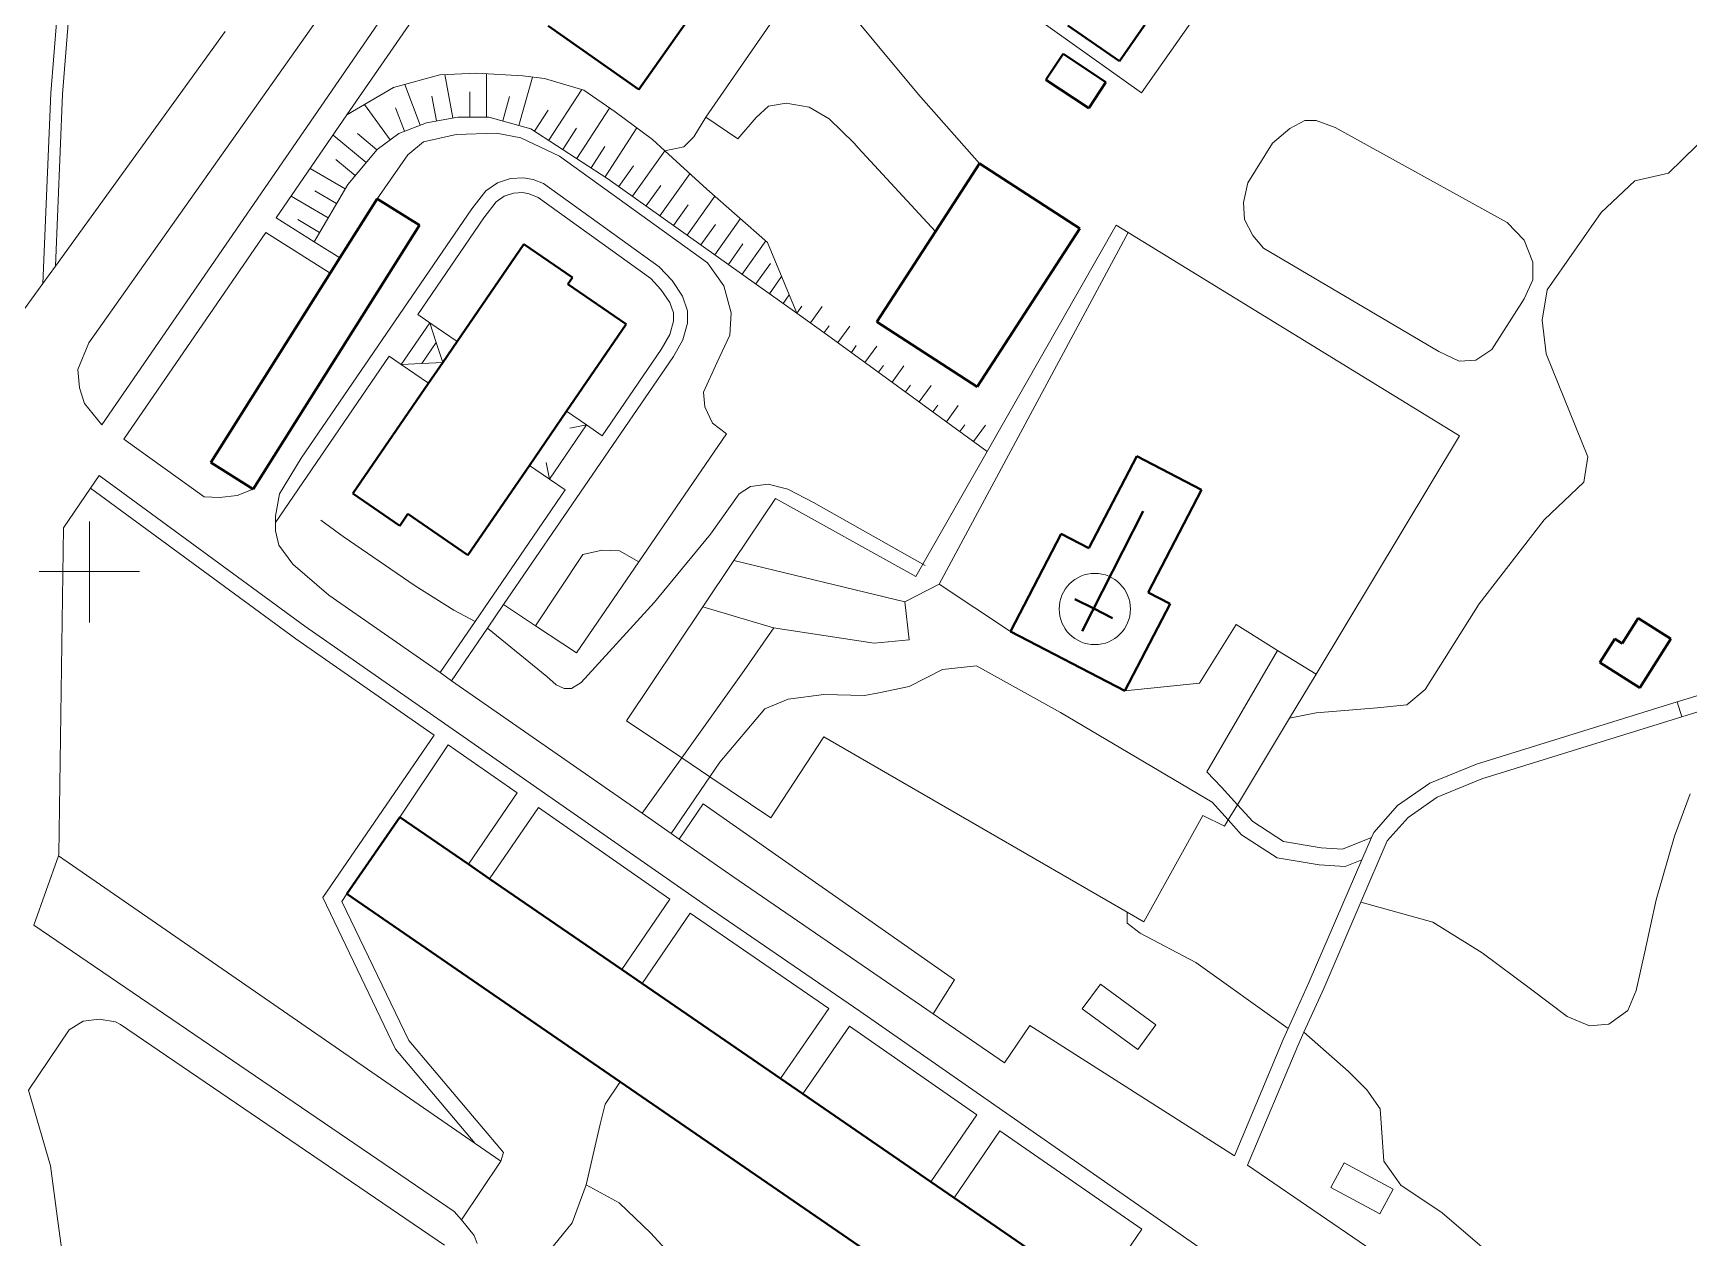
# Model space of a CAD drawing. Extents: x 1000 to 4000, y -5000 to -1000.
# Drawn here: x 1193.3 to 1390.4, y -3279.3 to -3135.9 of the extents above; entities that cross this region are included whole.
import ezdxf

# ---------------------------------------------------------------- set-up
doc = ezdxf.new("R2010")
doc.units = 0
doc.header["$MEASUREMENT"] = 0
for name, color, linetype in [('1', 7, 'CONTINUOUS'), ('11', 7, 'CONTINUOUS'), ('24', 7, 'CONTINUOUS'), ('37', 7, 'CONTINUOUS'), ('40', 7, 'CONTINUOUS'), ('6', 7, 'CONTINUOUS'), ('7', 7, 'CONTINUOUS')]:
    doc.layers.add(name, color=color, linetype=linetype)

msp = doc.modelspace()

# ---------------------------------------------------------------- linework, layer by layer
at = {"layer": '1', "color": 253, "linetype": 'Continuous', "lineweight": 0}
for p, q in [((1200, -3206.06), (1200, -3194.02)), ((1205.96, -3200), (1194.04, -3200))]:
    msp.add_line(p, q, dxfattribs=at)
at = {"layer": '11', "color": 253, "linetype": 'Continuous', "lineweight": 0}
for p, q in [((1340.84, -3149.01), (1342.91, -3147.25)), ((1342.91, -3147.25), (1344.67, -3146.32)), ((1344.67, -3146.32), (1346.02, -3146.32)), ((1346.02, -3146.32), (1348.3, -3147.14)), ((1348.3, -3147.14), (1368.75, -3158.43)), ((1337.89, -3153.72), (1340.84, -3149.01)), ((1337.37, -3156.05), (1337.89, -3153.72)), ((1337.48, -3158.07), (1337.37, -3156.05)), ((1306.86, -3185.7), (1322.21, -3158.75)), ((1322.21, -3158.75), (1323.65, -3159.63)), ((1338.51, -3159.99), (1337.48, -3158.07)), ((1368.75, -3158.43), (1370.77, -3160.56)), ((1301.17, -3201.49), (1323.65, -3159.63)), ((1323.65, -3159.63), (1363.1, -3183.82)), ((1339.76, -3161.49), (1338.51, -3159.99)), ((1370.77, -3160.56), (1371.81, -3163.15)), ((1360.62, -3173.81), (1339.76, -3161.49)), ((1371.81, -3163.15), (1371.81, -3165.27)), ((1371.81, -3165.27), (1370.77, -3167.55)), ((1370.77, -3167.55), (1366.94, -3173.55)), ((1363.06, -3174.95), (1360.62, -3173.81)), ((1365.03, -3174.85), (1363.06, -3174.95)), ((1366.94, -3173.55), (1365.03, -3174.85)), ((1363.1, -3183.82), (1346.01, -3212.22)), ((1299.22, -3199.13), (1306.86, -3185.7)), ((1276.71, -3198.69), (1281.67, -3191.29)), ((1281.67, -3191.29), (1298.39, -3200.58)), ((1273.01, -3204.21), (1276.71, -3198.69)), ((1298.39, -3200.58), (1299.22, -3199.13)), ((1309.63, -3207.11), (1301.17, -3201.49)), ((1263.94, -3217.74), (1273.01, -3204.21)), ((1332.15, -3213.27), (1336.51, -3206.29)), ((1336.51, -3206.29), (1341.44, -3209.37)), ((1341.44, -3209.37), (1346.01, -3212.22)), ((1346.01, -3212.22), (1342.86, -3217.45)), ((1323.27, -3214.2), (1332.15, -3213.27)), ((1270.51, -3222.16), (1263.94, -3217.74)), ((1342.86, -3217.45), (1336.66, -3227.74)), ((1287.44, -3219.67), (1281.13, -3229.3)), ((1323.55, -3240.54), (1287.44, -3219.67)), ((1273.86, -3224.41), (1270.51, -3222.16)), ((1281.13, -3229.3), (1273.86, -3224.41)), ((1336.66, -3227.74), (1335.57, -3229.56)), ((1332.55, -3229.03), (1325.51, -3241.67)), ((1335.12, -3230.31), (1332.55, -3229.03)), ((1335.57, -3229.56), (1335.12, -3230.31)), ((1196.33, -3233.83), (1245.94, -3268.08)), ((1325.51, -3241.67), (1323.55, -3240.54)), ((1245.94, -3268.08), (1248.97, -3270.16)), ((1248.97, -3270.16), (1244.28, -3277.16))]:
    msp.add_line(p, q, dxfattribs=at)
msp.add_point((1323.65, -3159.63), dxfattribs=at)
at = {"layer": '24', "color": 253, "linetype": 'Continuous', "lineweight": 0}
for p, q in [((1235.9, -3121.89), (1199.92, -3172.77)), ((1288.69, -3123.81), (1273.37, -3145.89)), ((1240.82, -3125.34), (1201.47, -3182.52)), ((1243.4, -3127.13), (1230.66, -3145.64)), ((1325.23, -3143.02), (1310.81, -3132.72)), ((1332.87, -3132.2), (1325.23, -3143.02)), ((1196.14, -3134.18), (1195.41, -3143.05)), ((1216.16, -3135.73), (1195.95, -3163.65)), ((1197.53, -3134.24), (1196.8, -3143.17)), ((1291.23, -3134.26), (1293.36, -3136.82)), ((1293.36, -3136.82), (1298.7, -3143.23)), ((1195.41, -3143.05), (1194.47, -3165.7)), ((1196.8, -3143.17), (1195.95, -3163.65)), ((1298.7, -3143.23), (1305.97, -3151.42)), ((1230.66, -3145.64), (1222.23, -3157.89)), ((1280.84, -3144.61), (1279.38, -3145.94)), ((1282.94, -3144.26), (1280.84, -3144.61)), ((1285.69, -3144.73), (1282.94, -3144.26)), ((1288.05, -3146.11), (1285.69, -3144.73)), ((1277.19, -3148.47), (1273.37, -3145.89)), ((1279.38, -3145.94), (1277.19, -3148.47)), ((1291.05, -3149.02), (1288.05, -3146.11)), ((1237.89, -3150.38), (1239.76, -3148.85)), ((1239.76, -3148.85), (1243.67, -3147.99)), ((1243.67, -3147.99), (1248.45, -3147.83)), ((1248.45, -3147.83), (1251.35, -3148.38)), ((1251.35, -3148.38), (1255.97, -3150.57)), ((1291.05, -3149.02), (1291.5, -3149.55)), ((1291.5, -3149.55), (1300.72, -3159.52)), ((1234.26, -3155.61), (1237.89, -3150.38)), ((1255.97, -3150.57), (1273.59, -3163.26)), ((1248.57, -3153.71), (1250.13, -3153.2)), ((1250.13, -3153.2), (1251.67, -3153.11)), ((1251.67, -3153.11), (1252.83, -3153.33)), ((1252.83, -3153.33), (1254.06, -3153.8)), ((1245.54, -3156.81), (1247.19, -3154.69)), ((1247.19, -3154.69), (1248.57, -3153.71)), ((1248.43, -3155.98), (1249.38, -3155.31)), ((1249.38, -3155.31), (1250.47, -3154.95)), ((1250.47, -3154.95), (1251.55, -3154.89)), ((1251.55, -3154.89), (1252.34, -3155.04)), ((1252.34, -3155.04), (1253.42, -3155.46)), ((1253.42, -3155.46), (1266.83, -3165.11)), ((1254.06, -3153.8), (1267.83, -3163.72)), ((1225.21, -3186.51), (1245.54, -3156.81)), ((1246.94, -3157.9), (1248.43, -3155.98)), ((1222.23, -3157.89), (1226.75, -3160.74)), ((1239.08, -3169.39), (1246.94, -3157.9)), ((1221.02, -3159.64), (1204.1, -3184.22)), ((1221.02, -3159.64), (1228.68, -3164.47)), ((1226.75, -3160.74), (1229.81, -3162.67)), ((1273.59, -3163.26), (1275.54, -3166)), ((1195.95, -3163.65), (1194.47, -3165.7)), ((1268.04, -3166.41), (1266.83, -3165.11)), ((1269.36, -3165.36), (1267.83, -3163.72)), ((1194.47, -3165.7), (1191.24, -3170.15)), ((1269.1, -3167.97), (1268.04, -3166.41)), ((1270.62, -3167.21), (1269.36, -3165.36)), ((1271.21, -3168.94), (1270.62, -3167.21)), ((1275.54, -3166), (1276.39, -3169.19)), ((1269.53, -3169.21), (1269.1, -3167.97)), ((1269.51, -3170.19), (1269.53, -3169.21)), ((1271.19, -3170.42), (1271.21, -3168.94)), ((1276.39, -3169.19), (1276.23, -3171.85)), ((1239.08, -3169.39), (1240.51, -3170.37)), ((1269.08, -3171.79), (1269.51, -3170.19)), ((1270.64, -3172.43), (1271.19, -3170.42)), ((1199.92, -3172.77), (1198.63, -3175.94)), ((1268.08, -3173.56), (1269.08, -3171.79)), ((1269.54, -3174.4), (1270.64, -3172.43)), ((1276.23, -3171.85), (1274.74, -3175.06)), ((1222.15, -3194.14), (1235.68, -3174.36)), ((1235.68, -3174.36), (1237.11, -3175.34)), ((1269.54, -3174.4), (1249.31, -3203.93)), ((1268.08, -3173.56), (1261.05, -3183.83)), ((1274.74, -3175.06), (1273.1, -3178.66)), ((1198.63, -3175.94), (1198.83, -3178.11)), ((1198.83, -3178.11), (1199.43, -3180)), ((1273.1, -3178.66), (1273.25, -3180.39)), ((1199.43, -3180), (1201.47, -3182.52)), ((1273.25, -3180.39), (1274.19, -3182.35)), ((1261.05, -3183.83), (1259.16, -3182.54)), ((1274.19, -3182.35), (1275.84, -3183.6)), ((1204.1, -3184.22), (1213.68, -3191.09)), ((1275.84, -3183.6), (1265.4, -3198.84)), ((1225.21, -3186.51), (1222.64, -3190.75)), ((1201.17, -3188.55), (1200.14, -3190.06)), ((1201.17, -3188.55), (1225.65, -3206.5)), ((1256.63, -3190.27), (1254.75, -3188.98)), ((1200.14, -3190.06), (1196.92, -3194.8)), ((1200.14, -3190.06), (1224.59, -3207.99)), ((1215.47, -3191.19), (1217.61, -3190.95)), ((1217.61, -3190.95), (1219.48, -3190.17)), ((1222.64, -3190.75), (1222.15, -3193.39)), ((1256.63, -3190.27), (1245.91, -3205.93)), ((1213.68, -3191.09), (1215.47, -3191.19)), ((1196.92, -3194.8), (1196.38, -3233.67)), ((1222.15, -3193.39), (1222.15, -3194.14)), ((1222.15, -3194.14), (1222.15, -3195.13)), ((1222.15, -3195.13), (1222.56, -3196.86)), ((1222.56, -3196.86), (1224.21, -3199.1)), ((1258.74, -3197.98), (1253.12, -3206.46)), ((1265.4, -3198.84), (1257.97, -3209.68)), ((1258.74, -3197.98), (1261.04, -3197.44)), ((1261.04, -3197.44), (1263.1, -3197.53)), ((1263.1, -3197.53), (1265.4, -3198.84)), ((1276.71, -3198.69), (1297.05, -3203.61)), ((1224.21, -3199.1), (1228.52, -3202.82)), ((1297.05, -3203.61), (1301.17, -3201.49)), ((1228.52, -3202.82), (1241.74, -3212.02)), ((1249.31, -3203.93), (1247.4, -3206.72)), ((1253.12, -3206.46), (1249.31, -3203.93)), ((1281.42, -3206.7), (1273.01, -3204.21)), ((1297.59, -3208.1), (1297.05, -3203.61)), ((1225.65, -3206.5), (1273.94, -3240.12)), ((1245.91, -3205.93), (1241.74, -3212.02)), ((1247.4, -3206.72), (1243.12, -3212.98)), ((1257.97, -3209.68), (1253.12, -3206.46)), ((1277.96, -3211.78), (1281.46, -3206.71)), ((1281.46, -3206.71), (1281.42, -3206.7)), ((1281.42, -3206.7), (1293.42, -3208.53)), ((1224.59, -3207.99), (1241.06, -3219.45)), ((1293.42, -3208.53), (1297.59, -3208.1)), ((1341.44, -3209.37), (1333.03, -3223.82)), ((1241.74, -3212.02), (1243.12, -3212.98)), ((1270.51, -3222.16), (1277.96, -3211.78)), ((1297.59, -3213.67), (1301.54, -3211.64)), ((1301.54, -3211.64), (1305.6, -3211.21)), ((1305.6, -3211.21), (1315.61, -3216.75)), ((1243.12, -3212.98), (1265.78, -3228.76)), ((1292.25, -3214.73), (1293.99, -3214.41)), ((1293.99, -3214.41), (1297.59, -3213.67)), ((1392.52, -3214.41), (1389.02, -3215.5)), ((1275.05, -3222.66), (1280.39, -3216.35)), ((1280.39, -3216.35), (1283.16, -3215.17)), ((1283.16, -3215.17), (1287.44, -3214.63)), ((1287.44, -3214.63), (1292.25, -3214.73)), ((1389.02, -3215.5), (1365.12, -3222.91)), ((1389.02, -3215.5), (1389.54, -3217.3)), ((1393.14, -3216.19), (1389.54, -3217.3)), ((1315.61, -3216.75), (1333.66, -3227.45)), ((1389.54, -3217.3), (1365.76, -3224.67)), ((1241.06, -3219.45), (1227.79, -3238.78)), ((1242.71, -3220.61), (1236.94, -3229.22)), ((1242.71, -3220.61), (1250.94, -3226.33)), ((1265.78, -3228.76), (1270.51, -3222.16)), ((1269.25, -3231.18), (1273.86, -3224.41)), ((1273.86, -3224.41), (1275.05, -3222.66)), ((1333.03, -3223.82), (1334.77, -3225.65)), ((1365.12, -3222.91), (1359.55, -3225.19)), ((1250.94, -3226.33), (1245.11, -3234.83)), ((1334.77, -3225.65), (1336.66, -3227.74)), ((1359.55, -3225.19), (1355.72, -3227.84)), ((1365.76, -3224.67), (1360.45, -3226.85)), ((1253.46, -3228.09), (1247.63, -3236.57)), ((1253.46, -3228.09), (1269.11, -3238.98)), ((1270.19, -3231.83), (1273.05, -3227.62)), ((1273.05, -3227.62), (1302.98, -3248.57)), ((1333.66, -3227.45), (1335.57, -3229.56)), ((1336.66, -3227.74), (1338.48, -3229.75)), ((1355.72, -3227.84), (1352.89, -3231.04)), ((1360.45, -3226.85), (1356.97, -3229.25)), ((1265.78, -3228.76), (1269.25, -3231.18)), ((1335.57, -3229.56), (1337.15, -3231.31)), ((1338.48, -3229.75), (1342.13, -3232.12)), ((1356.97, -3229.25), (1354.49, -3232.05)), ((1269.25, -3231.18), (1270.19, -3231.83)), ((1270.19, -3231.83), (1276.59, -3236.29)), ((1337.15, -3231.31), (1341.38, -3234.06)), ((1342.13, -3232.12), (1346.61, -3232.86)), ((1349.16, -3233.04), (1352.62, -3231.65)), ((1354.49, -3232.05), (1351.35, -3239.34)), ((1351.48, -3234.3), (1352.62, -3231.65)), ((1352.89, -3231.04), (1352.62, -3231.65)), ((1196.33, -3233.83), (1193.37, -3242.07)), ((1196.38, -3233.67), (1196.33, -3233.83)), ((1341.38, -3234.06), (1346.37, -3234.88)), ((1351.48, -3234.3), (1345.21, -3248.84)), ((1346.61, -3232.86), (1349.16, -3233.04)), ((1349.48, -3235.1), (1351.48, -3234.3)), ((1276.59, -3236.29), (1300.45, -3252.65)), ((1346.37, -3234.88), (1349.48, -3235.1)), ((1227.79, -3238.78), (1236.45, -3256.84)), ((1230.65, -3238.37), (1230.05, -3239.25)), ((1230.05, -3239.25), (1238.02, -3255.82)), ((1269.11, -3238.98), (1263.36, -3247.36)), ((1273.94, -3240.12), (1291.7, -3252.3)), ((1351.35, -3239.34), (1346.93, -3249.6)), ((1193.37, -3242.07), (1243.44, -3276.16)), ((1271.52, -3240.67), (1265.78, -3249.02)), ((1271.52, -3240.67), (1288, -3251.98)), ((1302.98, -3248.57), (1300.45, -3252.65)), ((1318.19, -3252.02), (1320.34, -3249.09)), ((1320.34, -3249.09), (1326.96, -3253.94)), ((1345.21, -3248.84), (1342.71, -3254.38)), ((1346.93, -3249.6), (1344.56, -3254.82)), ((1288, -3251.98), (1282.26, -3260.34)), ((1324.82, -3256.87), (1318.19, -3252.02)), ((1197.61, -3254.55), (1199.26, -3253.49)), ((1199.26, -3253.49), (1201.16, -3253.28)), ((1201.16, -3253.28), (1203.1, -3253.59)), ((1203.1, -3253.59), (1203.72, -3253.91)), ((1203.72, -3253.91), (1242.28, -3280.16)), ((1291.7, -3252.3), (1372.19, -3308.29)), ((1300.45, -3252.65), (1308.93, -3258.46)), ((1326.96, -3253.94), (1324.82, -3256.87)), ((1192.76, -3261.72), (1197.61, -3254.55)), ((1238.02, -3255.82), (1249.28, -3269.14)), ((1290.47, -3254.09), (1284.93, -3262.17)), ((1290.47, -3254.09), (1305.65, -3264.64)), ((1311.96, -3254.04), (1308.93, -3258.46)), ((1311.96, -3254.04), (1336.3, -3269.55)), ((1342.11, -3255.7), (1336.3, -3269.55)), ((1342.71, -3254.38), (1342.11, -3255.7)), ((1344.56, -3254.82), (1343.83, -3256.44)), ((1236.45, -3256.84), (1245.94, -3268.08)), ((1343.83, -3256.44), (1337.87, -3270.65)), ((1305.65, -3264.64), (1300.17, -3272.63)), ((1308.39, -3266.55), (1302.92, -3274.52)), ((1308.39, -3266.55), (1325.26, -3278.28)), ((1249.28, -3269.14), (1248.97, -3270.16)), ((1337.87, -3270.65), (1368.7, -3291.72)), ((1349.37, -3270.36), (1347.79, -3273.31)), ((1355.18, -3273.49), (1349.37, -3270.36)), ((1347.79, -3273.31), (1353.6, -3276.43)), ((1353.6, -3276.43), (1355.18, -3273.49)), ((1243.44, -3276.16), (1244.28, -3277.16)), ((1244.28, -3277.16), (1245.82, -3279)), ((1245.82, -3279), (1246.14, -3279.97)), ((1325.26, -3278.28), (1319.86, -3286.15))]:
    msp.add_line(p, q, dxfattribs=at)
at = {"layer": '37', "color": 253, "linetype": 'Continuous', "lineweight": 0}
for p, q in [((1241.72, -3140.87), (1236.21, -3142.39)), ((1246.09, -3140.68), (1241.72, -3140.87)), ((1242.32, -3140.84), (1243.28, -3145.99)), ((1251.6, -3140.99), (1246.09, -3140.68)), ((1247.27, -3140.75), (1247.27, -3145.89)), ((1252.74, -3141.13), (1251.13, -3146.89)), ((1254.17, -3141.3), (1251.6, -3140.99)), ((1258.86, -3142.69), (1254.17, -3141.3)), ((1236.21, -3142.39), (1230.66, -3145.64)), ((1237.53, -3142.02), (1239.39, -3146.87)), ((1240.77, -3143.41), (1241.32, -3146.36)), ((1245.27, -3142.89), (1245.27, -3145.89)), ((1250.01, -3143.46), (1249.21, -3146.35)), ((1258.6, -3142.61), (1254.67, -3148.66)), ((1262.6, -3145.29), (1258.86, -3142.69)), ((1232.75, -3144.41), (1235.82, -3148.59)), ((1236.45, -3144.78), (1237.52, -3147.59)), ((1254.63, -3145.06), (1252.99, -3147.57)), ((1261.93, -3144.82), (1258.03, -3150.84)), ((1267.03, -3148.58), (1262.6, -3145.29)), ((1240.13, -3146.58), (1236.84, -3147.85)), ((1243.86, -3145.89), (1240.13, -3146.58)), ((1247.54, -3145.89), (1243.86, -3145.89)), ((1252.54, -3147.28), (1247.54, -3145.89)), ((1261.72, -3153.23), (1252.54, -3147.28)), ((1257.98, -3147.23), (1256.35, -3149.75)), ((1265.16, -3147.19), (1261.39, -3153.01)), ((1229, -3148.05), (1232.93, -3151.32)), ((1231.9, -3147.86), (1234.21, -3149.78)), ((1236.84, -3147.85), (1234.24, -3149.75)), ((1261.34, -3149.41), (1259.71, -3151.93)), ((1268.5, -3149.92), (1267.03, -3148.58)), ((1229.34, -3150.94), (1231.65, -3152.86)), ((1234.24, -3149.75), (1230.76, -3153.93)), ((1268.5, -3149.92), (1264.65, -3155.32)), ((1273.49, -3154.47), (1268.5, -3149.92)), ((1226.28, -3152), (1230.45, -3154.45)), ((1284.21, -3169.24), (1261.72, -3153.23)), ((1264.76, -3151.72), (1263.03, -3154.16)), ((1271.47, -3152.64), (1267.91, -3157.64)), ((1224.01, -3155.3), (1228.42, -3157.9)), ((1230.76, -3153.93), (1226.75, -3160.74)), ((1226.85, -3154.66), (1229.43, -3156.18)), ((1268.02, -3154.03), (1266.28, -3156.48)), ((1274.46, -3155.33), (1271.17, -3159.96)), ((1280.71, -3160.81), (1273.49, -3154.47)), ((1271.28, -3156.36), (1269.54, -3158.8)), ((1224.82, -3158.1), (1227.41, -3159.62)), ((1274.54, -3158.67), (1272.8, -3161.12)), ((1277.49, -3157.98), (1274.43, -3162.28)), ((1277.8, -3160.99), (1276.06, -3163.44)), ((1280.51, -3160.64), (1277.69, -3164.6)), ((1284.21, -3169.24), (1280.71, -3160.81)), ((1281.06, -3163.31), (1279.32, -3165.76)), ((1282.4, -3164.88), (1280.95, -3166.92)), ((1283.3, -3167.06), (1282.58, -3168.08)), ((1284.79, -3168.42), (1284.21, -3169.24)), ((1287.88, -3171.85), (1284.21, -3169.24)), ((1287.23, -3168.44), (1285.84, -3170.4)), ((1288.06, -3170.74), (1287.47, -3171.55)), ((1290.5, -3170.79), (1289.08, -3172.73)), ((1306.86, -3185.7), (1287.88, -3171.85)), ((1291.29, -3173.1), (1290.7, -3173.91)), ((1293.73, -3173.15), (1292.32, -3175.09)), ((1294.52, -3175.46), (1293.93, -3176.27)), ((1296.96, -3175.51), (1295.55, -3177.45)), ((1297.75, -3177.82), (1297.16, -3178.62)), ((1300.19, -3177.86), (1298.78, -3179.8)), ((1300.98, -3180.17), (1300.39, -3180.98)), ((1303.42, -3180.22), (1302.01, -3182.16)), ((1304.21, -3182.53), (1303.63, -3183.34)), ((1306.66, -3182.58), (1305.24, -3184.52)), ((1277.36, -3190.74), (1273.94, -3195.53)), ((1278.68, -3189.86), (1277.36, -3190.74)), ((1280.78, -3189.58), (1278.68, -3189.86)), ((1283.15, -3190.19), (1280.78, -3189.58)), ((1286.18, -3191.78), (1283.15, -3190.19)), ((1299.48, -3199.28), (1286.18, -3191.78)), ((1230.22, -3195.8), (1227.53, -3193.89)), ((1238.77, -3201.7), (1230.22, -3195.8)), ((1273.94, -3195.53), (1267.27, -3203.62)), ((1243.4, -3204.57), (1238.77, -3201.7)), ((1245.91, -3205.93), (1243.4, -3204.57)), ((1267.27, -3203.62), (1258.55, -3213.21)), ((1254.47, -3212.49), (1247.4, -3206.72)), ((1255.57, -3213.48), (1254.47, -3212.49)), ((1256.51, -3213.93), (1255.57, -3213.48)), ((1257.39, -3213.93), (1256.51, -3213.93)), ((1258.55, -3213.21), (1257.39, -3213.93))]:
    msp.add_line(p, q, dxfattribs=at)
at = {"layer": '40', "color": 253, "linetype": 'Continuous', "lineweight": 0}
for p, q in [((1273.37, -3145.89), (1271.95, -3148.26)), ((1270.76, -3149.45), (1268.5, -3149.92)), ((1271.95, -3148.26), (1270.76, -3149.45)), ((1393.05, -3147.61), (1387.96, -3152.58)), ((1383.95, -3153.48), (1379.95, -3157.24)), ((1387.96, -3152.58), (1383.95, -3153.48)), ((1379.95, -3157.24), (1373.53, -3166.45)), ((1373.53, -3166.45), (1372.92, -3170.08)), ((1372.92, -3170.08), (1373.41, -3174.09)), ((1373.41, -3174.09), (1378.38, -3186.33)), ((1378.38, -3186.33), (1377.89, -3189.36)), ((1377.89, -3189.36), (1373.16, -3193.84)), ((1373.16, -3193.84), (1365.42, -3203.84)), ((1365.42, -3203.84), (1359, -3214.03)), ((1359, -3214.03), (1356.82, -3215.84)), ((1353.3, -3216.21), (1346.03, -3216.82)), ((1356.82, -3215.84), (1353.3, -3216.21)), ((1346.03, -3216.82), (1342.86, -3217.45)), ((1388.7, -3231.48), (1390.53, -3226.45)), ((1386.51, -3239.06), (1388.7, -3231.48)), ((1351.35, -3239.34), (1359.93, -3241.71)), ((1385.14, -3245.27), (1386.51, -3239.06)), ((1323.54, -3241.83), (1323.55, -3240.54)), ((1325.06, -3243.03), (1323.54, -3241.83)), ((1359.93, -3241.71), (1365.78, -3245.36)), ((1331.7, -3246.51), (1325.06, -3243.03)), ((1365.78, -3245.36), (1371.53, -3249.66)), ((1384.13, -3249.84), (1385.14, -3245.27)), ((1342.71, -3254.38), (1331.7, -3246.51)), ((1371.53, -3249.66), (1375.91, -3252.95)), ((1383.13, -3252.22), (1384.13, -3249.84)), ((1375.91, -3252.95), (1378.56, -3254.05)), ((1378.56, -3254.05), (1380.85, -3253.86)), ((1380.85, -3253.86), (1383.13, -3252.22)), ((1349.89, -3259.49), (1344.56, -3254.82)), ((1352.08, -3261.68), (1349.89, -3259.49)), ((1192.76, -3261.72), (1195.39, -3270.72)), ((1261.4, -3263.38), (1263.18, -3260.71)), ((1353.63, -3263.96), (1352.08, -3261.68)), ((1260.8, -3265.78), (1261.4, -3263.38)), ((1259.14, -3273), (1260.8, -3265.78)), ((1354.09, -3270.18), (1353.63, -3263.96)), ((1195.39, -3270.72), (1196.25, -3277.3)), ((1356.1, -3273.01), (1354.09, -3270.18)), ((1257.48, -3277.52), (1259.14, -3273)), ((1259.14, -3273), (1263.06, -3275.11)), ((1361.03, -3276.3), (1356.1, -3273.01)), ((1263.06, -3275.11), (1266.83, -3278.72)), ((1196.25, -3277.3), (1196.77, -3281.1)), ((1253.01, -3282.97), (1257.48, -3277.52)), ((1366.33, -3280.87), (1361.03, -3276.3)), ((1266.83, -3278.72), (1269.84, -3282.03))]:
    msp.add_line(p, q, dxfattribs=at)
at = {"layer": '6', "color": 253, "linetype": 'Continuous', "lineweight": 40}
for p, q in [((1265.42, -3142.63), (1304.7, -3086.73)), ((1322.63, -3139.24), (1337.1, -3118.28)), ((1254.61, -3135.03), (1265.42, -3142.63)), ((1316.47, -3134.99), (1322.63, -3139.24)), ((1313.86, -3141.46), (1315.9, -3138.36)), ((1315.9, -3138.36), (1321.01, -3141.73)), ((1318.97, -3144.82), (1313.86, -3141.46)), ((1321.01, -3141.73), (1318.97, -3144.82)), ((1300.72, -3159.52), (1305.97, -3151.42)), ((1305.97, -3151.42), (1317.91, -3159.17)), ((1234.26, -3155.61), (1229.81, -3162.67)), ((1239.28, -3158.78), (1234.26, -3155.61)), ((1219.48, -3190.17), (1239.28, -3158.78)), ((1317.91, -3159.17), (1305.69, -3178.01)), ((1243.77, -3172.6), (1251.7, -3161.03)), ((1251.7, -3161.03), (1257.49, -3164.99)), ((1293.75, -3170.26), (1300.72, -3159.52)), ((1229.81, -3162.67), (1228.68, -3164.47)), ((1228.68, -3164.47), (1214.46, -3187.01)), ((1257.49, -3164.99), (1256.95, -3165.78)), ((1256.95, -3165.78), (1263.89, -3170.53)), ((1263.89, -3170.53), (1256.78, -3180.91)), ((1305.69, -3178.01), (1293.75, -3170.26)), ((1242.07, -3175.09), (1243.77, -3172.6)), ((1240.37, -3177.57), (1242.07, -3175.09)), ((1231.37, -3190.72), (1240.37, -3177.57)), ((1256.78, -3180.91), (1252.37, -3187.35)), ((1214.46, -3187.01), (1219.48, -3190.17)), ((1318.97, -3197.21), (1324.67, -3186.24)), ((1324.67, -3186.24), (1332.38, -3190.25)), ((1252.37, -3187.35), (1245.05, -3198.04)), ((1236.94, -3194.54), (1231.37, -3190.72)), ((1332.38, -3190.25), (1326.02, -3202.48)), ((1325.43, -3192.81), (1318.19, -3207.07)), ((1237.9, -3193.14), (1236.94, -3194.54)), ((1245.05, -3198.04), (1237.9, -3193.14)), ((1309.63, -3207.11), (1315.67, -3195.49)), ((1315.67, -3195.49), (1318.97, -3197.21)), ((1326.02, -3202.48), (1328.65, -3203.85)), ((1317.32, -3203.27), (1319.55, -3204.4)), ((1321.78, -3205.53), (1319.55, -3204.4)), ((1328.65, -3203.85), (1323.27, -3214.2)), ((1384.37, -3205.54), (1382.47, -3208.56)), ((1388.25, -3207.99), (1384.37, -3205.54)), ((1323.27, -3214.2), (1309.63, -3207.11)), ((1381.58, -3207.99), (1379.8, -3210.81)), ((1382.47, -3208.56), (1381.58, -3207.99)), ((1384.57, -3213.82), (1388.25, -3207.99)), ((1379.8, -3210.81), (1384.57, -3213.82)), ((1236.94, -3229.22), (1230.65, -3238.37)), ((1245.11, -3234.83), (1236.94, -3229.22)), ((1247.63, -3236.57), (1245.11, -3234.83)), ((1263.36, -3247.36), (1247.63, -3236.57)), ((1230.65, -3238.37), (1263.18, -3260.71)), ((1265.78, -3249.02), (1263.36, -3247.36)), ((1282.26, -3260.34), (1265.78, -3249.02)), ((1263.18, -3260.71), (1361.45, -3328.18)), ((1284.93, -3262.17), (1282.26, -3260.34)), ((1300.17, -3272.63), (1284.93, -3262.17)), ((1302.92, -3274.52), (1300.17, -3272.63)), ((1319.86, -3286.15), (1302.92, -3274.52))]:
    msp.add_line(p, q, dxfattribs=at)
at = {"layer": '6', "color": 253, "linetype": 'Continuous', "lineweight": 0}
msp.add_circle((1319.68, -3204.45), 4.24, dxfattribs=at)
at = {"layer": '7', "color": 253, "linetype": 'Continuous', "lineweight": 0}
for p, q in [((1237.11, -3175.34), (1240.51, -3170.37)), ((1240.51, -3170.37), (1243.77, -3172.6)), ((1240.51, -3170.37), (1241.29, -3172.73)), ((1239.59, -3175.22), (1241.29, -3172.73)), ((1241.29, -3172.73), (1242.07, -3175.09)), ((1242.07, -3175.09), (1239.59, -3175.22)), ((1242.07, -3175.09), (1242.07, -3175.09)), ((1239.59, -3175.22), (1237.11, -3175.34)), ((1240.37, -3177.57), (1237.11, -3175.34)), ((1256.78, -3180.91), (1259.16, -3182.54)), ((1259.16, -3182.54), (1254.75, -3188.98)), ((1257.2, -3182.91), (1259.16, -3182.54)), ((1254.38, -3187.02), (1254.75, -3188.98)), ((1254.75, -3188.98), (1252.37, -3187.35))]:
    msp.add_line(p, q, dxfattribs=at)

doc.saveas('drawing.dxf')
